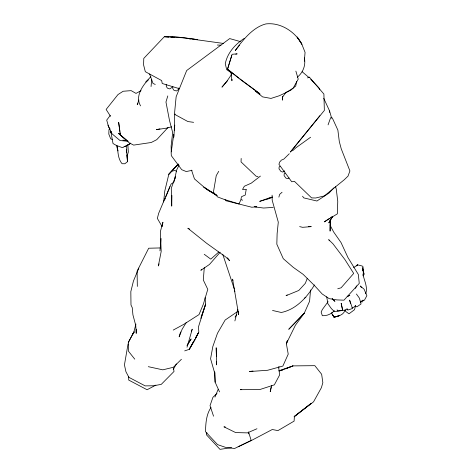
<?xml version="1.0" encoding="UTF-8"?>
<svg xmlns="http://www.w3.org/2000/svg" width="473" height="473" viewBox="0 0 473 473"><rect width="100%" height="100%" fill="white"/><g stroke="black" fill="none" stroke-linecap="round" stroke-linejoin="round"><path stroke-width="0.71" d="M126.705 145.235L126.687 152.412L126.539 150.414M128.715 376.508L128.709 380.067L147.085 389.74L155.889 385.105M330.207 220.099L330.089 231.12L330.207 220.519M166.301 84.277L166.277 86.417L167.412 88.149L169.831 88.924L172.03 87.334M172.769 86.494L172.734 88.475L173.863 90.195L176.435 90.987L178.634 89.385L178.658 88.025M171.906 195.42L171.729 206.116L171.291 188.248L175.643 176.275M173.792 137.223L174.726 125.126L174.301 130.241L174.46 115.311L175.093 113.999M136.307 329.143L136.224 333.382L135.739 325.418L132.919 314.835L132.263 307.692L130.991 305.014L130.826 291.634L133.427 281.092L138.82 268.12M241.177 158.443L241.047 161.914L256.118 176.234L257.998 176.53M173.709 136.792L173.804 134.468M231.989 79.293L231.918 80.759L230.942 72.257M282.7 96.439L282.482 100.128L282.706 96.569M294.029 416.837L311.317 403.268L294.401 416.435L294.1 421.118L277.941 430.613L272.271 429.508L252.647 439.855L238.161 446.737M159.957 250.844L161.086 238.498M204.283 267.6L203.295 280.01L207.777 289.352L203.431 303.968L199.003 314.61L183.636 324.419L173.236 330.077M310.554 289.967L309.579 301.271L304.293 313.179L295.418 325.217L286.348 343.623L288.223 354.135L282.878 366.061L267.659 370.264L249.46 371.536L253.002 371.015M304.346 61.212L305.067 52.355L301.62 43.682C294.62 31.378 280.4 22.231 265.962 23.91C252.931 27.174 242.785 40.104 235.264 50.522L239.492 45.248M151.058 86.547L151.727 79.405M163.628 201.977L164.781 191.039L168.82 174.265L178.132 164.013M246.102 189.945L245.268 195.018L241.472 196.727L240.804 199.931L239.013 203.946L224.261 199.44L217.645 196.963L213.412 192.174L216.244 175.631L218.715 171.35M162.28 226.076L162.919 222.245L160.365 231.581L161.192 251.394L158.349 265.95L159.088 263.881M173.68 134.976L171.149 152.436L171.321 155.688L181.721 169.695L186.232 171.551L192.097 170.327M332.005 312.286L331.78 313.599L334.281 317.217C338.372 316.065 343.77 315.018 344.953 310.158M355.46 306.031L354.537 309.673L349.003 313.8L345.402 311.24L345.337 309.892M296.589 81.356L295.761 85.956L290.617 90.319L286.023 92.3L282.393 97.296M271.035 387.411L270.231 391.709L271.756 385.513M128.065 343.93L124.44 364.914L125.948 371.754L128.893 377.33L145.164 385.885L153.595 385.761L161.258 384.372L174.034 371.441L173.402 367.923M234.892 320.919L237.789 309.241M206.89 432.671L206.364 434.728L219.992 449.35L231.622 447.677M134.77 359.161L128.467 351.232L128.313 342.493L133.835 332.087L135.928 324.07M278.887 197.129L279.596 194.433L282.068 192.251M365.777 293.733C367.929 287.093 364.316 280.873 363.022 274.571M187.018 347.223L192.245 329.196L191.311 331.165M280.607 161.636L280.992 160.312L283.83 159.088L289.287 153.737M180.591 331.94L179.149 336.859L182.146 329.232L186.315 322.426M286.478 343.895L287.489 340.454M167.797 95.918L165.958 102.008L169.47 120.349L172.669 132.523L171.125 146.003L171.279 151.886M231.746 55.56L227.525 69.212L242.04 80.759L259.902 93.784L239.977 78.902M286.348 343.623L287.206 340.968M175.246 177.759L174.105 181.212L176.76 169.742L179.072 165.178M279.791 161.725L278.928 164.285L291.729 181.792L294.413 181.319L311.595 197.903L315.698 197.998L324.318 195.934L344.261 179.752L347.998 176.145L349.919 170.954L341.234 148.806L339.307 141.575L337.87 130.093L332.306 117.948L330.651 117.635L328.067 124.878M201.143 317.087L205.66 304.109L205.051 297.653M138.879 99.998L137.241 104.598L137.95 103.297M200.865 318.424L205.66 304.109L198.471 326.867L198.82 332.147L195.633 337.87M307.314 278.266L305.327 283.333L298.812 290.452L286.064 295.684L287.229 294.933M164.61 200.02L165.408 198.004M165.934 196.656L171.013 184.163L173.952 182.022M214.949 397.072L218.183 389.303M169.902 186.581L158.691 213.27L157.338 218.39L162.174 226.715M278.461 367.917L279.04 366.569M355.43 288.441L356.63 285.923M128.313 342.493L133.835 332.087M127.243 155.788L128.354 151.969L127.852 144.756M173.242 369.584L176.382 363.92M194.841 339.265L189.265 349.322L184.671 350.895M195.538 338.006L198.329 332.974L194.722 340.335L189.265 349.322L193.51 341.689M242.566 189.419L244.328 186.244L251.222 183.187L260.434 176.086M130.317 143.083L129.649 144.247L127.639 144.572M332.554 216.581L328.8 222.848L332.495 216.669M328.096 301.685L322.302 309.596L321.161 312.133L322.338 315.716C326.902 316.035 331.307 314.013 334.399 310.696M186.971 345.71L191.11 338.94L187.621 344.521M129.632 143.354L128.875 144.572L124.925 146.595M134.125 331.999L132.6 334.364L134.22 332.011M211.011 407.484C206.24 414.407 205.702 423.501 205.519 431.695L217.58 444.638L225.58 447.369L234.573 448.499L251.198 440.487L248.532 431.908M235.069 317.081L236.683 314.693M231.463 74.61L226.945 81.196L221.955 87.156L227.578 80.57M272.519 310.459L281.311 312.482C296.092 309.466 307.007 297.369 314.456 284.935M110.233 115.447L106.709 120.107L108.536 126.581L112.012 133.818L120.041 140.552L128.254 141.273M363.388 300.367L362.087 302.07L360.739 301.585M319.837 115.719L290.351 152.081L324.354 110.44L323.899 94.062L309.318 77.087L307.45 77.909M220.229 252.215L209.456 264.46L200.836 270.325L201.729 269.279M356.518 265.885L357.476 264.815L362.164 266.009L362.974 266.636L363.926 274.305L363.116 275.936L363.323 272.152L362.543 267.759L362.744 270.615M297.281 77.229C303.069 72.582 305.966 65.185 304.358 57.901M171.569 171.285L168.82 174.265L178.274 164.155L171.569 171.285L174.921 170.434L176.66 171.474M150.834 76.65C143.928 84.058 134.344 95.487 140.57 105.875M168.033 127.485L156.746 139.677L151.254 142.491L133.634 145.105L129.159 142.793L118.534 133.38L126.734 140.416L120.349 134.923L118.658 122.336L119.882 131.423M334.009 187.757L328.983 193.102L316.922 201.013L303.772 197.891L302.543 196.218M360.361 302.46L362.442 300.266L364.376 300.26L366.871 295.714L364.098 289.228L360.29 285.976L361.396 287.554M356.506 265.832L357.476 264.815L354.821 266.884L353.473 267.292M181.413 359.279L173.343 367.285L162.836 369.839L148.286 366.676M216.995 393.347L212.921 397.32L210.03 405.657L213.548 416.205M148.061 80.032L145.891 81.983L148.084 80.014M292.568 150.786L295.85 147.836L310.607 137.241M218.804 251.997L210.787 259.139L204.218 254.279M279.957 166.289L279.117 167.022L279.017 168.843L280.997 171.51L282.866 172.066L284.705 170.883M285.042 173.106L284.196 173.839L284.113 175.654L285.988 178.144L287.868 178.705L289.05 177.954M110.055 128.757L108.973 129.637L108.802 134.025L110.694 138.849L112.355 139.434M294.401 416.435L313.552 401.825L321.404 387.689L322.846 382.645L321.64 374.244L314.835 365.664L293.029 365.895L279.372 371.027M244.399 38.266C235.294 44.249 227.448 52.722 225.266 63.719L226.685 69.643L232.704 73.8L231.185 72.671M355.69 305.806L353.355 307.48L351.965 307.917M237.286 311.748L225.154 320.026L217.468 333.294L212.82 346.567L210.58 358.776L214.783 373.422L215.126 382.178L219.549 391.898M329.439 218.378L324.307 221.878L337.379 213.826L337.752 201.279L336.25 189.034L335.452 186.362M330.58 217.604L331.727 216.823M123.808 146.955L125.546 145.921M272.383 196.928L267.688 198.956L259.683 201.362L269.255 197.903M304.618 298.043L305.883 297.351M141.037 90.674L136.011 93.4L131.145 90.639L123.14 91.259L118.002 94.553L106.129 109.446L110.511 116.299M347.259 296.618L349.843 295.229L347.206 296.494M270.905 197.454L267.688 198.956L272.483 197.288M256.963 428.751L247.397 432.878L235.631 432.57L223.906 426.812L225.331 426.983M280.838 370.666L282.872 369.874M285.58 368.81L293.029 365.895L278.751 370.826M123.589 147.103L122.253 147.606L116.352 145.436L113.012 143.532L110.777 131.216L111.309 133.321M347.797 309.218L345.018 310.087L334.476 311.618L331.378 308.633L327.824 303.631L326.737 296.808M337.746 288.772L341.116 287.791L353.692 273.435L344.918 259.582L332.998 243.843L328.694 239.64L329.575 240.792M171.622 126.835L166.786 128.094L156.421 129.655L159.939 128.869M235.761 54.2L237.144 53.851L232.095 54.289L227.525 69.212L238.847 78.021M241.75 389.504L240.296 389.687L259.825 389.545L274.34 384.862L279.62 374.983L278.656 367.078M273.175 207.416L263.526 208.031L254.793 206.89M160.282 247.941L148.688 248.224L137.099 271.177L137.33 286.431M217.355 45.018L220.974 45.189M308.331 226.626L311.228 226.632L302.602 227.318L299.646 226.608M243.033 189.407L246.498 189.638M168.719 37.119L164.314 36.734L143.78 58.392L143.585 64.907L145.312 71.695L161.671 80.57L162.233 83.502L179.291 88.658M170.924 37.308L174.596 37.627M189.277 38.898L190.749 39.028M192.949 39.218L223.291 43.415M122.879 140.156L127.745 140.806M193.599 122.336L187.852 121.537L174.448 114.247L176.139 96.752L186.681 70.524L229.695 38.591L240.361 41.571M254.693 206.417L256.768 206.772L251.813 207.239L225.94 200.747L225.059 199.624M241.307 199.701L242.631 200.203M155.262 84.431L153.021 83.479L149.604 74.019M189.703 229.109L187.822 228.211L206.488 243.175L225.68 256.945L229.6 260.7L227.483 257.738M216.9 195.515L206.926 189.614L194.444 178.889L191.53 170.12M217.107 195.627L203.78 187.125L216.894 195.414M355.176 305.795L356.89 306.841L361.053 303.95L359.409 298.126L356.4 293.993M259.943 94.499L255.201 90.875L262.562 96.876L270.999 98.425L279.247 95.765L286.715 92.282L293.207 88.055L298.232 79.121L295.867 71.11M302.146 71.73L309.224 77.749M332.087 298.587L334.931 301.348L332.507 298.912M310.743 79.328L318.861 87.765L319.778 89.752M330.16 225.349L333.66 232.001L341.051 242.59L347.968 257.566L358.327 274.458L359.261 283.38L343.966 300.178L336.9 299.906L329.184 298.646L322.166 293.964L314.551 285.633L303.122 274.34L293.242 267.328L283.274 258.678L276.829 244.198L277.125 233.632L278.29 222.15L272.176 200.203L272.093 195.166M346.928 308.514L347.702 310.099L352.503 308.502L349.618 300.119L350.511 303.459M107.933 125.126L109.789 129.099M323.751 98.349L329.557 110.919L331.62 118.108M118.025 150.893L116.352 145.264M222.712 254.184L234.324 289.05M337.119 309.803L337.48 310.974L342.641 310.4L341.175 303.323L342.487 309.318M363.022 269.569L363.926 274.305L363.045 270.154M232.929 280.56L232.598 279.153L238.634 314.598L238.38 311.234M234.59 290.345L234.874 291.746M248.561 432.576L248.798 433.912M110.777 131.216L111.001 132.499M120.071 132.824L120.349 134.923M126.516 149.758L127.456 161.713L124.837 163.753L122.058 163.711C118.002 158.958 117.907 151.999 117.399 145.997M214.718 371.985L214.783 373.422M214.712 372.062L215.126 382.178M329.557 110.919L329.604 112.391M216.398 356.323L216.202 347.773L216.593 364.872L216.51 361.313M304.293 313.179L288.843 329.202L304.293 313.179M339.171 315.71L333.979 317.2L332.229 314.232L334.281 317.217L333.979 317.2L339.171 315.71M172.621 36.386L164.314 36.734L184.671 37.887L197.353 39.602L172.621 36.386M297.925 38.1L297.127 36.995L301.904 44.243L297.925 38.1M127.397 159.703L127.107 155.15L127.456 161.713L127.397 159.703"/></g></svg>
